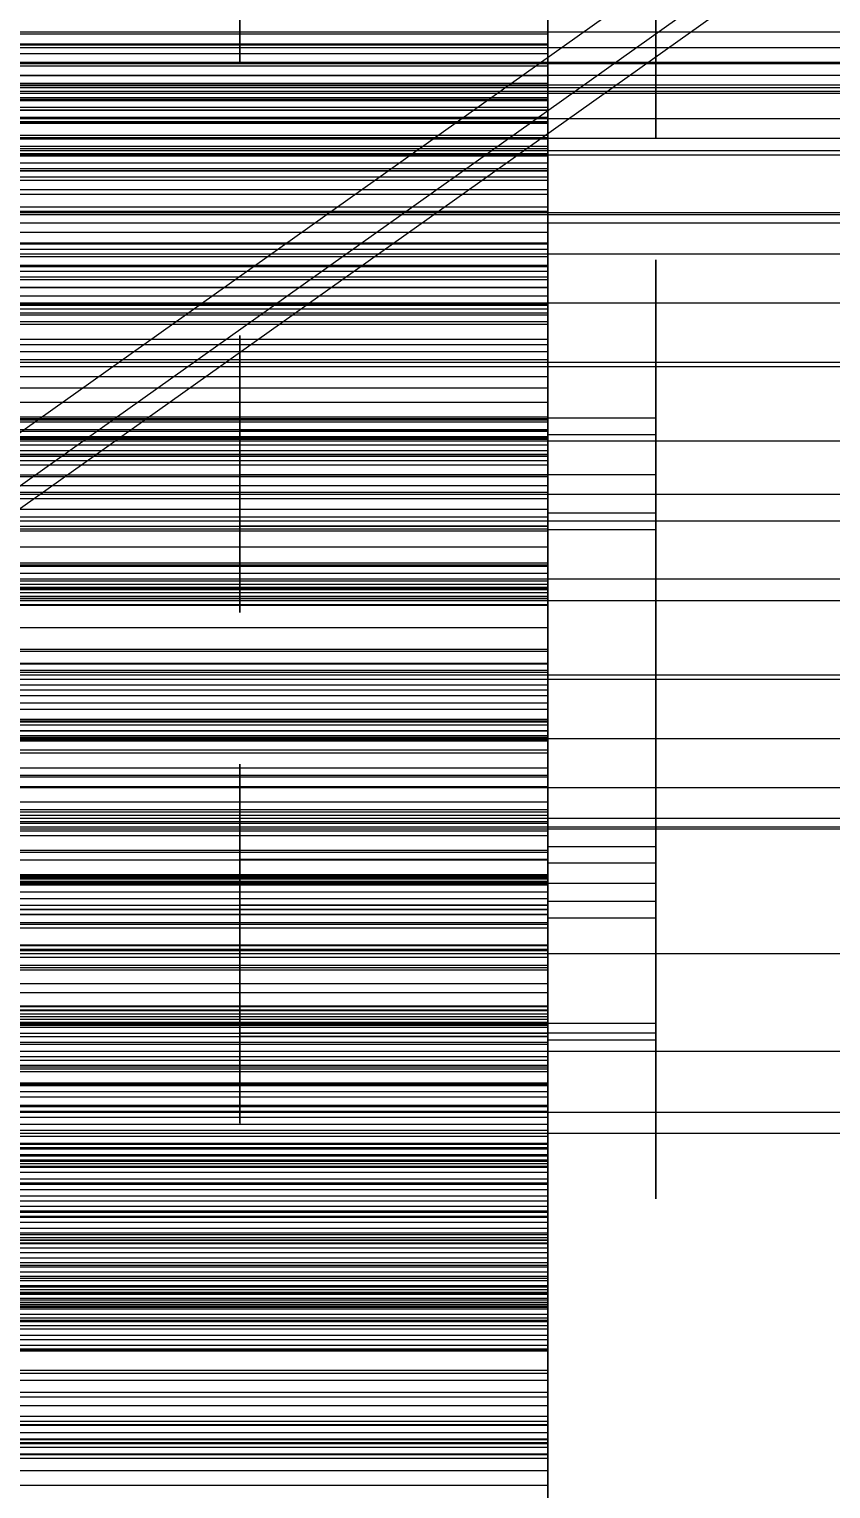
# Model space of a CAD drawing. Header units: millimetres. Extents: x -191664 to 191490, y -197311 to 10263.
# Drawn here: x 682.7 to 786.7, y -30479.1 to -30289.7 of the extents above; entities that cross this region are included whole.
import ezdxf

# ---------------------------------------------------------------- set-up
doc = ezdxf.new("R2010")
doc.units = ezdxf.units.MM
for name, color, linetype, lineweight in [('COTAS_USUARIO', 1, 'Continuous', 0), ('frontal_briquetadora', 7, 'Continuous', 0), ('frontal_secador', 7, 'Continuous', 0), ('frontal_tolva', 7, 'Continuous', 0)]:
    doc.layers.add(name, color=color, linetype=linetype, lineweight=lineweight)
doc.dimstyles.new('PLANTA_100', dxfattribs={"dimtxt": 250, "dimasz": 150, "dimexe": 150, "dimexo": 80, "dimgap": 100, "dimtad": 1, "dimtih": 1, "dimtoh": 1, "dimdec": 1, "dimdsep": 46, "dimcen": 0.09, "dimclrd": 1, "dimclre": 1, "dimclrt": 1, "dimadec": 0, "dimazin": 0, "dimtfac": 1, "dimtdec": 4, "dimtofl": 0, "dimtmove": 0, "dimatfit": 3, "dimfxl": 1, "dimtolj": 1, "dimtzin": 0, "dimarcsym": 0})

# ---------------------------------------------------------------- blocks, each defined once
blk = doc.blocks.new('*D104')
at = {"layer": 'COTAS_USUARIO', "color": 1, "lineweight": -2, "transparency": 16777216}
for p, q in [((1220, -30125), (1220, -29975)), ((100, -30275), (1370, -30275)), ((100, -30730), (1370, -30730)), ((1220, -30880), (1220, -31030))]:
    blk.add_line(p, q, dxfattribs=at)
at = {"layer": 'COTAS_USUARIO', "color": 1, "transparency": 16777216}
for points in [[(1195, -30125), (1245, -30125), (1220, -30275)], [(1195, -30880), (1245, -30880), (1220, -30730)]]:
    blk.add_solid(points, dxfattribs=at)
at = {"layer": 'Defpoints', "color": 0, "transparency": 16777216}
for p in [(20, -30275), (20, -30730), (1220, -30730)]:
    blk.add_point(p, dxfattribs=at)
blk = doc.blocks.new('*D105')
at = {"layer": 'COTAS_USUARIO', "color": 1, "lineweight": -2, "transparency": 16777216}
for p, q in [((1220, -30535), (1220, -30385)), ((100, -30685), (1370, -30685)), ((100, -30730), (1370, -30730)), ((1220, -30880), (1220, -31030))]:
    blk.add_line(p, q, dxfattribs=at)
at = {"layer": 'COTAS_USUARIO', "color": 1, "transparency": 16777216}
for points in [[(1195, -30535), (1245, -30535), (1220, -30685)], [(1195, -30880), (1245, -30880), (1220, -30730)]]:
    blk.add_solid(points, dxfattribs=at)
at = {"layer": 'Defpoints', "color": 0, "transparency": 16777216}
for p in [(20, -30685), (20, -30730), (1220, -30730)]:
    blk.add_point(p, dxfattribs=at)
blk = doc.blocks.new('*D112')
at = {"layer": 'COTAS_USUARIO', "color": 1, "lineweight": -2, "transparency": 16777216}
for p, q in [((1220, -30517.25), (1220, -30367.25)), ((100, -30667.25), (1370, -30667.25)), ((100, -30730), (1370, -30730)), ((1220, -30880), (1220, -31030))]:
    blk.add_line(p, q, dxfattribs=at)
at = {"layer": 'COTAS_USUARIO', "color": 1, "transparency": 16777216}
for points in [[(1195, -30517.25), (1245, -30517.25), (1220, -30667.25)], [(1195, -30880), (1245, -30880), (1220, -30730)]]:
    blk.add_solid(points, dxfattribs=at)
at = {"layer": 'Defpoints', "color": 0, "transparency": 16777216}
for p in [(20, -30667.25), (20, -30730), (1220, -30730)]:
    blk.add_point(p, dxfattribs=at)
blk = doc.blocks.new('*D113')
at = {"layer": 'COTAS_USUARIO', "color": 1, "lineweight": -2, "transparency": 16777216}
for p, q in [((1220, -30517.25), (1220, -30367.25)), ((100, -30667.25), (1370, -30667.25)), ((100, -30730), (1370, -30730)), ((1220, -30880), (1220, -31030))]:
    blk.add_line(p, q, dxfattribs=at)
at = {"layer": 'COTAS_USUARIO', "color": 1, "transparency": 16777216}
for points in [[(1195, -30517.25), (1245, -30517.25), (1220, -30667.25)], [(1195, -30880), (1245, -30880), (1220, -30730)]]:
    blk.add_solid(points, dxfattribs=at)
at = {"layer": 'Defpoints', "color": 0, "transparency": 16777216}
for p in [(20, -30667.25), (20, -30730), (1220, -30730)]:
    blk.add_point(p, dxfattribs=at)
blk = doc.blocks.new('*D118')
at = {"layer": 'COTAS_USUARIO', "color": 1, "lineweight": -2, "transparency": 16777216}
for p, q in [((1200, -29560), (1200, -29410)), ((80, -29710), (1350, -29710)), ((80, -29990), (1350, -29990)), ((1200, -30140), (1200, -30290))]:
    blk.add_line(p, q, dxfattribs=at)
at = {"layer": 'COTAS_USUARIO', "color": 1, "transparency": 16777216}
for points in [[(1175, -29560), (1225, -29560), (1200, -29710)], [(1175, -30140), (1225, -30140), (1200, -29990)]]:
    blk.add_solid(points, dxfattribs=at)
at = {"layer": 'Defpoints', "color": 0, "transparency": 16777216}
for p in [(0, -29710), (0, -29990), (1200, -29990)]:
    blk.add_point(p, dxfattribs=at)
blk = doc.blocks.new('*D119')
at = {"layer": 'COTAS_USUARIO', "color": 1, "lineweight": -2, "transparency": 16777216}
for p, q in [((1200, -29840), (1200, -29690)), ((80, -29990), (1350, -29990)), ((80, -30270), (1350, -30270)), ((1200, -30420), (1200, -30570))]:
    blk.add_line(p, q, dxfattribs=at)
at = {"layer": 'COTAS_USUARIO', "color": 1, "transparency": 16777216}
for points in [[(1175, -29840), (1225, -29840), (1200, -29990)], [(1175, -30420), (1225, -30420), (1200, -30270)]]:
    blk.add_solid(points, dxfattribs=at)
at = {"layer": 'Defpoints', "color": 0, "transparency": 16777216}
for p in [(0, -29990), (0, -30270), (1200, -30270)]:
    blk.add_point(p, dxfattribs=at)
blk = doc.blocks.new('*D120')
at = {"layer": 'COTAS_USUARIO', "color": 1, "lineweight": -2, "transparency": 16777216}
for p, q in [((1200, -30120), (1200, -29970)), ((80, -30270), (1350, -30270)), ((80, -30550), (1350, -30550)), ((1200, -30700), (1200, -30850))]:
    blk.add_line(p, q, dxfattribs=at)
at = {"layer": 'COTAS_USUARIO', "color": 1, "transparency": 16777216}
for points in [[(1175, -30120), (1225, -30120), (1200, -30270)], [(1175, -30700), (1225, -30700), (1200, -30550)]]:
    blk.add_solid(points, dxfattribs=at)
at = {"layer": 'Defpoints', "color": 0, "transparency": 16777216}
for p in [(0, -30270), (0, -30550), (1200, -30550)]:
    blk.add_point(p, dxfattribs=at)

msp = doc.modelspace()

# ---------------------------------------------------------------- linework, layer by layer
at = {"layer": 'frontal_briquetadora', "color": 9, "true_color": 0xb9c3c2}
for p, q in [((750, -30275), (750, -30294.02)), ((750, -30275), (750, -30294.12)), ((750, -30279.78), (750, -30298.69)), ((750, -30279.81), (750, -30298.81)), ((750, -30290.68), (750, -30281.04)), ((764, -30290.68), (764, -30281.04)), ((750, -30283.19), (750, -30292.62)), ((764, -30283.19), (764, -30292.62)), ((750, -30284.46), (750, -30291.68)), ((750, -30284.55), (750, -30292.2)), ((764, -30284.55), (764, -30292.2)), ((710, -30291.12), (710, -30286.78)), ((750, -30286.14), (750, -30290.27)), ((750, -30291.12), (750, -30286.78)), ((750, -30291.49), (750, -30286.98)), ((710, -30287.85), (710, -30291.85)), ((750, -30294.42), (750, -30287.21)), ((750, -30291.56), (750, -30287.42)), ((750, -30287.85), (750, -30291.85)), ((750, -30288.08), (750, -30292.26)), ((750, -30288.11), (750, -30290.31)), ((750, -30292.83), (750, -30288.7)), ((750, -30298.78), (750, -30288.94)), ((550, -30290.27), (750, -30290.27)), ((750, -30290.31), (550, -30290.31)), ((750, -30307.85), (750, -30289.31)), ((750, -30308.02), (750, -30289.38)), ((750, -30289.45), (750, -30296.66)), ((750, -30290.27), (750, -30294.4)), ((750, -30290.31), (750, -30300.16)), ((750, -30298.62), (750, -30290.68)), ((764, -30298.62), (764, -30290.68)), ((550, -30291.56), (750, -30291.56)), ((550, -30291.68), (750, -30291.68)), ((550, -30292.83), (750, -30292.83)), ((710, -30293.67), (710, -30291.12)), ((710, -30291.85), (710, -30293.93)), ((750, -30293.67), (750, -30291.12)), ((750, -30294.15), (750, -30291.49)), ((750, -30295.68), (750, -30291.56)), ((750, -30291.68), (750, -30298.9)), ((750, -30291.85), (750, -30293.93)), ((750, -30292.2), (750, -30296.45)), ((750, -30292.26), (750, -30294.42)), ((750, -30292.62), (750, -30299.97)), ((750, -30296.96), (750, -30292.83)), ((764, -30292.2), (764, -30296.45)), ((764, -30292.62), (764, -30299.97)), ((550, -30294.4), (750, -30294.4)), ((550, -30294.42), (750, -30294.42)), ((710, -30293.93), (710, -30293.67)), ((750, -30293.93), (750, -30293.67)), ((750, -30294.02), (750, -30312.31)), ((750, -30294.12), (750, -30312.5)), ((750, -30294.42), (750, -30294.15)), ((750, -30294.4), (750, -30298.52)), ((750, -30301.63), (750, -30294.42)), ((550, -30295.68), (750, -30295.68)), ((750, -30299.8), (750, -30295.68)), ((550, -30296.66), (750, -30296.66)), ((550, -30296.96), (750, -30296.96)), ((550, -30298.52), (750, -30298.52)), ((750, -30296.66), (750, -30303.87)), ((750, -30301.07), (750, -30296.96)), ((750, -30298.52), (750, -30312.73)), ((750, -30298.78), (550, -30298.78)), ((550, -30298.9), (750, -30298.9)), ((550, -30299.8), (750, -30299.8)), ((750, -30300.16), (550, -30300.16)), ((750, -30300.2), (550, -30300.2)), ((750, -30303.3), (750, -30298.62)), ((750, -30298.69), (750, -30316.69)), ((750, -30298.78), (750, -30300.2)), ((750, -30298.81), (750, -30316.9)), ((750, -30298.9), (750, -30306.1)), ((750, -30303.9), (750, -30299.8)), ((750, -30299.97), (750, -30303.78)), ((750, -30300.16), (750, -30301.91)), ((750, -30300.2), (750, -30301.87)), ((764, -30303.3), (764, -30298.62)), ((764, -30299.97), (764, -30303.78)), ((550, -30301.07), (750, -30301.07)), ((550, -30301.63), (750, -30301.63)), ((750, -30301.87), (550, -30301.87)), ((750, -30301.91), (550, -30301.91)), ((750, -30305.17), (750, -30301.07)), ((750, -30308.83), (750, -30301.63)), ((750, -30301.87), (750, -30303.75)), ((750, -30301.91), (750, -30303.48)), ((750, -30303.48), (550, -30303.48)), ((750, -30303.75), (550, -30303.75)), ((550, -30303.87), (750, -30303.87)), ((550, -30303.9), (750, -30303.9)), ((750, -30303.78), (750, -30303.3)), ((750, -30303.48), (750, -30304.87)), ((750, -30303.75), (750, -30305.83)), ((750, -30303.87), (750, -30311.06)), ((750, -30307.99), (750, -30303.9)), ((764, -30303.78), (764, -30303.3)), ((750, -30304.87), (550, -30304.87)), ((550, -30305.17), (750, -30305.17)), ((750, -30305.83), (550, -30305.83)), ((750, -30306.06), (550, -30306.06)), ((550, -30306.1), (750, -30306.1)), ((750, -30304.87), (750, -30306.06)), ((750, -30309.26), (750, -30305.17)), ((750, -30305.83), (750, -30308.09)), ((750, -30306.06), (750, -30307.04)), ((750, -30306.1), (750, -30313.28)), ((750, -30307.04), (550, -30307.04)), ((750, -30307.77), (550, -30307.77)), ((550, -30307.99), (750, -30307.99)), ((750, -30307.04), (750, -30307.77)), ((750, -30307.77), (750, -30317.57)), ((750, -30325.13), (750, -30307.85)), ((750, -30322.17), (750, -30307.99)), ((750, -30325.38), (750, -30308.02)), ((750, -30308.09), (550, -30308.09)), ((550, -30308.83), (750, -30308.83)), ((550, -30309.26), (750, -30309.26)), ((750, -30308.09), (750, -30310.52)), ((750, -30316.01), (750, -30308.83)), ((750, -30313.33), (750, -30309.26)), ((750, -30310.52), (550, -30310.52)), ((550, -30311.06), (750, -30311.06)), ((750, -30310.52), (750, -30320.34)), ((750, -30311.06), (750, -30318.23)), ((550, -30312.73), (750, -30312.73)), ((550, -30313.28), (750, -30313.28)), ((550, -30313.33), (750, -30313.33)), ((750, -30312.31), (750, -30329.17)), ((750, -30312.5), (750, -30329.45)), ((750, -30312.73), (750, -30326.73)), ((750, -30313.28), (750, -30320.45)), ((750, -30317.38), (750, -30313.33)), ((550, -30316.01), (750, -30316.01)), ((550, -30317.38), (750, -30317.38)), ((750, -30329.88), (750, -30316.01)), ((750, -30316.69), (750, -30333.08)), ((750, -30316.9), (750, -30333.38)), ((750, -30331.49), (750, -30317.38)), ((750, -30317.57), (550, -30317.57)), ((550, -30318.23), (750, -30318.23)), ((750, -30319.22), (550, -30319.22)), ((750, -30317.57), (750, -30319.22)), ((750, -30318.23), (750, -30325.39)), ((750, -30319.22), (750, -30321.12)), ((750, -30320.34), (550, -30320.34)), ((550, -30320.45), (750, -30320.45)), ((750, -30321.12), (550, -30321.12)), ((750, -30323.4), (750, -30319.59)), ((750, -30319.59), (750, -30320.07)), ((750, -30320.07), (750, -30324.74)), ((750, -30320.34), (750, -30321.84)), ((750, -30320.45), (750, -30327.6)), ((750, -30321.12), (750, -30323.22)), ((764, -30323.4), (764, -30319.59)), ((764, -30319.59), (764, -30320.07)), ((764, -30320.07), (764, -30324.74)), ((750, -30321.84), (550, -30321.84)), ((550, -30322.17), (750, -30322.17)), ((750, -30323.18), (550, -30323.18)), ((750, -30321.84), (750, -30323.18)), ((750, -30336.27), (750, -30322.17)), ((750, -30323.18), (750, -30324.33)), ((750, -30323.22), (550, -30323.22)), ((750, -30324.33), (550, -30324.33)), ((750, -30323.22), (750, -30325.52)), ((750, -30330.74), (750, -30323.4)), ((750, -30324.33), (750, -30325.28)), ((750, -30324.74), (750, -30332.69)), ((764, -30330.74), (764, -30323.4)), ((764, -30324.74), (764, -30332.69)), ((750, -30325.28), (550, -30325.28)), ((550, -30325.39), (750, -30325.39)), ((750, -30325.52), (550, -30325.52)), ((750, -30326.02), (550, -30326.02)), ((750, -30326.52), (550, -30326.52)), ((550, -30326.73), (750, -30326.73)), ((750, -30340.48), (750, -30325.13)), ((750, -30325.28), (750, -30326.02)), ((750, -30340.81), (750, -30325.38)), ((750, -30325.39), (750, -30332.52)), ((750, -30325.52), (750, -30328)), ((750, -30326.02), (750, -30326.52)), ((750, -30330.3), (750, -30326.05)), ((750, -30326.52), (750, -30336.27)), ((750, -30326.73), (750, -30339.98)), ((764, -30330.3), (764, -30326.05)), ((550, -30327.6), (750, -30327.6)), ((750, -30328), (550, -30328)), ((750, -30327.6), (750, -30334.73)), ((750, -30328), (750, -30330.64)), ((550, -30329.88), (750, -30329.88)), ((750, -30330.64), (550, -30330.64)), ((710, -30331.51), (710, -30329.44)), ((710, -30329.44), (710, -30329.7)), ((710, -30329.7), (710, -30332.25)), ((750, -30331.11), (750, -30328.94)), ((750, -30328.94), (750, -30329.22)), ((750, -30329.17), (750, -30343.94)), ((750, -30329.22), (750, -30331.87)), ((750, -30331.51), (750, -30329.44)), ((750, -30329.44), (750, -30329.7)), ((750, -30329.45), (750, -30344.3)), ((750, -30329.7), (750, -30332.25)), ((750, -30342.89), (750, -30329.88)), ((750, -30337.95), (750, -30330.3)), ((750, -30330.64), (750, -30340.4)), ((750, -30340.17), (750, -30330.74)), ((764, -30337.95), (764, -30330.3)), ((764, -30340.17), (764, -30330.74)), ((550, -30331.49), (750, -30331.49)), ((550, -30332.52), (750, -30332.52)), ((710, -30335.52), (710, -30331.51)), ((710, -30332.25), (710, -30336.58)), ((750, -30335.28), (750, -30331.11)), ((750, -30345.66), (750, -30331.49)), ((750, -30335.52), (750, -30331.51)), ((750, -30331.87), (750, -30336.39)), ((750, -30335.72), (750, -30331.91)), ((750, -30331.91), (750, -30332.39)), ((750, -30332.25), (750, -30336.58)), ((750, -30332.39), (750, -30337.07)), ((750, -30332.52), (750, -30346.23)), ((764, -30335.72), (764, -30331.91)), ((764, -30331.91), (764, -30332.39)), ((764, -30332.39), (764, -30337.07)), ((750, -30332.69), (750, -30342.33)), ((750, -30333.08), (750, -30347.24)), ((750, -30333.38), (750, -30347.61)), ((764, -30332.69), (764, -30342.33)), ((550, -30334.73), (750, -30334.73)), ((750, -30336.27), (550, -30336.27)), ((710, -30340.66), (710, -30335.52)), ((710, -30338.12), (710, -30335.8)), ((750, -30334.73), (750, -30341.83)), ((750, -30340.64), (750, -30335.28)), ((750, -30337.73), (750, -30335.31)), ((750, -30340.66), (750, -30335.52)), ((750, -30343.07), (750, -30335.72)), ((750, -30338.12), (750, -30335.8)), ((750, -30336.27), (750, -30338.14)), ((750, -30349.76), (750, -30336.27)), ((750, -30336.39), (750, -30341.86)), ((764, -30343.07), (764, -30335.72)), ((750, -30338.14), (550, -30338.14)), ((710, -30336.58), (710, -30341.84)), ((710, -30342.29), (710, -30338.12)), ((750, -30336.58), (750, -30341.84)), ((750, -30337.07), (750, -30345.01)), ((750, -30342.08), (750, -30337.73)), ((750, -30347.5), (750, -30337.95)), ((750, -30342.29), (750, -30338.12)), ((750, -30338.14), (750, -30340.25)), ((764, -30337.07), (764, -30345.01)), ((764, -30347.5), (764, -30337.95)), ((550, -30339.98), (750, -30339.98)), ((750, -30339.98), (750, -30351.97)), ((764, -30340.17), (750, -30340.17)), ((750, -30349.81), (750, -30340.17)), ((764, -30349.81), (764, -30340.17)), ((520, -30340.64), (750, -30340.64)), ((520, -30341.86), (750, -30341.86)), ((750, -30340.25), (550, -30340.25)), ((750, -30340.4), (550, -30340.4)), ((750, -30341.66), (550, -30341.66)), ((550, -30341.83), (750, -30341.83)), ((750, -30340.66), (710, -30340.66)), ((710, -30345.92), (710, -30340.66)), ((710, -30343.84), (710, -30341.76)), ((710, -30341.76), (710, -30342.02)), ((750, -30341.84), (710, -30341.84)), ((710, -30341.84), (710, -30346.98)), ((710, -30342.02), (710, -30344.57)), ((750, -30340.25), (750, -30342.57)), ((750, -30340.4), (750, -30341.66)), ((750, -30353.31), (750, -30340.48)), ((750, -30346.12), (750, -30340.64)), ((750, -30345.92), (750, -30340.66)), ((750, -30353.71), (750, -30340.81)), ((750, -30343.43), (750, -30341.27)), ((750, -30341.27), (750, -30341.54)), ((750, -30341.54), (750, -30344.2)), ((750, -30341.66), (750, -30342.76)), ((750, -30343.84), (750, -30341.76)), ((750, -30341.76), (750, -30342.02)), ((750, -30341.83), (750, -30348.9)), ((750, -30341.84), (750, -30346.98)), ((750, -30341.86), (750, -30347.22)), ((750, -30342.02), (750, -30344.57)), ((750, -30347.5), (750, -30342.08)), ((750, -30342.57), (550, -30342.57)), ((750, -30342.76), (550, -30342.76)), ((550, -30342.89), (750, -30342.89)), ((750, -30343.67), (550, -30343.67)), ((710, -30347.5), (710, -30342.29)), ((710, -30347.84), (710, -30343.84)), ((750, -30347.5), (750, -30342.29)), ((764, -30342.33), (750, -30342.33)), ((750, -30342.33), (750, -30351.76)), ((750, -30342.57), (750, -30345.08)), ((750, -30342.76), (750, -30343.67)), ((750, -30354.52), (750, -30342.89)), ((750, -30352.49), (750, -30343.07)), ((750, -30347.6), (750, -30343.43)), ((750, -30343.67), (750, -30344.38)), ((750, -30347.84), (750, -30343.84)), ((750, -30343.94), (750, -30356.07)), ((764, -30342.33), (764, -30351.76)), ((764, -30352.49), (764, -30343.07)), ((750, -30344.38), (550, -30344.38)), ((750, -30344.89), (550, -30344.89)), ((750, -30345.08), (550, -30345.08)), ((750, -30345.15), (550, -30345.15)), ((550, -30345.66), (750, -30345.66)), ((710, -30344.57), (710, -30348.9)), ((750, -30344.2), (750, -30348.71)), ((750, -30344.3), (750, -30356.48)), ((750, -30344.38), (750, -30344.89)), ((750, -30344.57), (750, -30348.9)), ((750, -30344.89), (750, -30345.15)), ((750, -30345.01), (750, -30354.65)), ((750, -30345.08), (750, -30347.77)), ((750, -30345.15), (750, -30354.81)), ((750, -30359.35), (750, -30345.66)), ((764, -30345.01), (764, -30354.65)), ((520, -30347.5), (750, -30347.5)), ((550, -30346.23), (750, -30346.23)), ((750, -30347.77), (550, -30347.77)), ((710, -30350.25), (710, -30345.92)), ((710, -30346.98), (710, -30350.99)), ((750, -30347.5), (710, -30347.5)), ((710, -30347.5), (710, -30352.71)), ((750, -30350.25), (750, -30345.92)), ((750, -30350.63), (750, -30346.12)), ((750, -30346.23), (750, -30358.93)), ((750, -30346.98), (750, -30350.99)), ((750, -30347.22), (750, -30351.39)), ((750, -30347.24), (750, -30358.63)), ((750, -30347.5), (750, -30352.92)), ((764, -30347.5), (750, -30347.5)), ((750, -30347.5), (750, -30352.71)), ((750, -30347.5), (750, -30357.05)), ((750, -30352.96), (750, -30347.6)), ((750, -30347.61), (750, -30359.06)), ((750, -30347.77), (750, -30350.63)), ((764, -30347.5), (764, -30357.05)), ((550, -30348.9), (750, -30348.9)), ((710, -30352.99), (710, -30347.84)), ((710, -30348.9), (710, -30354.16)), ((750, -30352.99), (750, -30347.84)), ((750, -30348.71), (750, -30354.19)), ((750, -30348.9), (750, -30362.4)), ((750, -30348.9), (750, -30354.16)), ((550, -30349.76), (750, -30349.76)), ((750, -30350.63), (550, -30350.63)), ((710, -30352.81), (710, -30350.25)), ((710, -30350.99), (710, -30353.07)), ((750, -30362.11), (750, -30349.76)), ((750, -30357.76), (750, -30349.81)), ((750, -30352.81), (750, -30350.25)), ((750, -30350.63), (750, -30360.3)), ((750, -30353.29), (750, -30350.63)), ((750, -30350.99), (750, -30353.07)), ((750, -30351.39), (750, -30353.56)), ((764, -30357.76), (764, -30349.81)), ((520, -30352.96), (750, -30352.96)), ((550, -30351.97), (750, -30351.97)), ((710, -30352.71), (710, -30356.88)), ((710, -30353.07), (710, -30352.81)), ((750, -30352.99), (710, -30352.99)), ((710, -30358.24), (710, -30352.99)), ((750, -30351.76), (750, -30359.1)), ((750, -30351.97), (750, -30362.25)), ((764, -30352.49), (750, -30352.49)), ((750, -30362.14), (750, -30352.49)), ((750, -30352.71), (750, -30356.88)), ((750, -30353.07), (750, -30352.81)), ((750, -30352.92), (750, -30357.27)), ((750, -30358.44), (750, -30352.96)), ((750, -30358.24), (750, -30352.99)), ((750, -30353.56), (750, -30353.29)), ((750, -30363.14), (750, -30353.31)), ((764, -30351.76), (764, -30359.1)), ((764, -30362.14), (764, -30352.49)), ((520, -30354.19), (750, -30354.19)), ((550, -30354.52), (750, -30354.52)), ((750, -30354.81), (550, -30354.81)), ((750, -30354.16), (710, -30354.16)), ((710, -30354.16), (710, -30359.31)), ((750, -30363.59), (750, -30353.71)), ((750, -30354.16), (750, -30359.31)), ((750, -30354.19), (750, -30359.54)), ((750, -30364.34), (750, -30354.52)), ((764, -30354.65), (750, -30354.65)), ((750, -30354.65), (750, -30364.08)), ((750, -30354.81), (750, -30356.9)), ((764, -30354.65), (764, -30364.08)), ((750, -30356.9), (550, -30356.9)), ((710, -30356.88), (710, -30359.2)), ((750, -30356.07), (750, -30365.08)), ((750, -30356.48), (750, -30365.54)), ((750, -30356.88), (750, -30359.2)), ((750, -30356.9), (750, -30359.22)), ((750, -30357.05), (750, -30364.7)), ((750, -30357.27), (750, -30359.69)), ((764, -30357.05), (764, -30364.7)), ((550, -30358.93), (750, -30358.93)), ((710, -30362.58), (710, -30358.24)), ((750, -30362.43), (750, -30357.76)), ((750, -30362.58), (750, -30358.24)), ((750, -30362.95), (750, -30358.44)), ((750, -30358.63), (750, -30366.8)), ((750, -30358.93), (750, -30370.15)), ((750, -30359.06), (750, -30367.27)), ((750, -30359.1), (750, -30362.91)), ((764, -30362.43), (764, -30357.76)), ((764, -30359.1), (764, -30362.91)), ((750, -30359.22), (550, -30359.22)), ((550, -30359.35), (750, -30359.35)), ((750, -30360.3), (550, -30360.3)), ((710, -30359.31), (710, -30363.31)), ((750, -30359.22), (750, -30361.75)), ((750, -30359.31), (750, -30363.31)), ((750, -30372.04), (750, -30359.35)), ((750, -30359.54), (750, -30363.72)), ((750, -30360.3), (750, -30361.33)), ((750, -30361.33), (550, -30361.33)), ((750, -30361.75), (550, -30361.75)), ((550, -30362.11), (750, -30362.11)), ((750, -30362.17), (550, -30362.17)), ((550, -30362.25), (750, -30362.25)), ((550, -30362.4), (750, -30362.4)), ((750, -30362.84), (550, -30362.84)), ((710, -30365.13), (710, -30362.58)), ((750, -30361.33), (750, -30362.17)), ((750, -30361.75), (750, -30364.48)), ((750, -30372.85), (750, -30362.11)), ((750, -30370.08), (750, -30362.14)), ((750, -30362.17), (750, -30362.84)), ((750, -30362.25), (750, -30370.41)), ((750, -30362.4), (750, -30374.78)), ((750, -30362.91), (750, -30362.43)), ((750, -30365.13), (750, -30362.58)), ((750, -30362.84), (750, -30363.32)), ((750, -30365.61), (750, -30362.95)), ((764, -30370.08), (764, -30362.14)), ((764, -30362.91), (764, -30362.43)), ((750, -30363.32), (550, -30363.32)), ((750, -30363.58), (550, -30363.58)), ((750, -30363.61), (550, -30363.61)), ((550, -30364.34), (750, -30364.34)), ((750, -30364.48), (550, -30364.48)), ((710, -30363.31), (710, -30365.39)), ((750, -30369.58), (750, -30363.14)), ((750, -30363.31), (750, -30365.39)), ((750, -30363.32), (750, -30363.58)), ((750, -30363.58), (750, -30363.61)), ((750, -30370.06), (750, -30363.59)), ((750, -30363.61), (750, -30373.16)), ((750, -30363.72), (750, -30365.88)), ((750, -30364.08), (750, -30371.43)), ((750, -30371.97), (750, -30364.34)), ((750, -30364.48), (750, -30367.37)), ((750, -30364.7), (750, -30368.95)), ((764, -30364.08), (764, -30371.43)), ((764, -30364.7), (764, -30368.95)), ((710, -30365.39), (710, -30365.13)), ((750, -30365.08), (750, -30370.63)), ((750, -30365.39), (750, -30365.13)), ((750, -30365.54), (750, -30371.12)), ((750, -30365.88), (750, -30365.61)), ((750, -30367.37), (550, -30367.37)), ((750, -30366.8), (750, -30371.44)), ((750, -30367.27), (750, -30371.94)), ((750, -30367.37), (750, -30370.44)), ((550, -30370.15), (750, -30370.15)), ((550, -30370.41), (750, -30370.41)), ((750, -30370.44), (550, -30370.44)), ((750, -30372.38), (750, -30369.58)), ((750, -30372.88), (750, -30370.06)), ((750, -30374.76), (750, -30370.08)), ((750, -30370.15), (750, -30379.46)), ((750, -30370.41), (750, -30376.15)), ((750, -30370.44), (750, -30380.01)), ((764, -30374.76), (764, -30370.08)), ((550, -30371.97), (750, -30371.97)), ((550, -30372.04), (750, -30372.04)), ((750, -30370.63), (750, -30372.5)), ((750, -30371.12), (750, -30373)), ((750, -30371.43), (750, -30375.24)), ((750, -30371.44), (750, -30372.38)), ((750, -30371.94), (750, -30372.88)), ((750, -30377.1), (750, -30371.97)), ((750, -30383.22), (750, -30372.04)), ((764, -30371.43), (764, -30375.24)), ((550, -30372.85), (750, -30372.85)), ((750, -30373.16), (550, -30373.16)), ((750, -30381.58), (750, -30372.85)), ((750, -30373.16), (750, -30375.46)), ((550, -30374.78), (750, -30374.78)), ((750, -30375.46), (550, -30375.46)), ((550, -30376.15), (750, -30376.15)), ((750, -30375.24), (750, -30374.76)), ((750, -30374.78), (750, -30385.56)), ((750, -30379.01), (750, -30375.2)), ((750, -30375.2), (750, -30375.68)), ((750, -30375.46), (750, -30377.99)), ((750, -30375.68), (750, -30380.36)), ((750, -30376.15), (750, -30379.24)), ((764, -30375.24), (764, -30374.76)), ((764, -30379.01), (764, -30375.2)), ((764, -30375.2), (764, -30375.68)), ((764, -30375.68), (764, -30380.36)), ((550, -30377.1), (750, -30377.1)), ((750, -30377.99), (550, -30377.99)), ((750, -30379.56), (750, -30377.1)), ((750, -30377.99), (750, -30380.73)), ((550, -30379.24), (750, -30379.24)), ((550, -30379.46), (750, -30379.46)), ((550, -30379.56), (750, -30379.56)), ((750, -30380.01), (550, -30380.01)), ((750, -30386.36), (750, -30379.01)), ((750, -30383.37), (750, -30379.13)), ((750, -30379.24), (750, -30379.56)), ((750, -30379.46), (750, -30386.48)), ((750, -30380.01), (750, -30380.78)), ((764, -30386.36), (764, -30379.01)), ((764, -30383.37), (764, -30379.13)), ((750, -30380.73), (550, -30380.73)), ((750, -30380.78), (550, -30380.78)), ((750, -30381.38), (550, -30381.38)), ((550, -30381.58), (750, -30381.58)), ((750, -30381.81), (550, -30381.81)), ((750, -30381.86), (550, -30381.86)), ((750, -30380.36), (750, -30388.3)), ((750, -30380.73), (750, -30383.65)), ((750, -30380.78), (750, -30381.38)), ((750, -30381.38), (750, -30381.81)), ((750, -30387.95), (750, -30381.58)), ((750, -30381.81), (750, -30382.04)), ((750, -30382.07), (750, -30381.86)), ((750, -30381.86), (750, -30391.28)), ((764, -30380.36), (764, -30388.3)), ((750, -30382.04), (550, -30382.04)), ((750, -30382.07), (550, -30382.07)), ((550, -30383.22), (750, -30383.22)), ((750, -30383.65), (550, -30383.65)), ((750, -30382.04), (750, -30382.07)), ((750, -30386.13), (750, -30382.32)), ((750, -30382.32), (750, -30382.8)), ((750, -30382.8), (750, -30387.47)), ((750, -30392.49), (750, -30383.22)), ((750, -30391.03), (750, -30383.37)), ((750, -30383.65), (750, -30386.75)), ((764, -30386.13), (764, -30382.32)), ((764, -30382.32), (764, -30382.8)), ((764, -30382.8), (764, -30387.47)), ((764, -30391.03), (764, -30383.37)), ((550, -30385.56), (750, -30385.56)), ((710, -30387.13), (710, -30385.05)), ((710, -30385.05), (710, -30385.31)), ((710, -30385.31), (710, -30387.86)), ((750, -30386.72), (750, -30384.56)), ((750, -30384.56), (750, -30384.83)), ((750, -30384.83), (750, -30387.49)), ((750, -30387.13), (750, -30385.05)), ((750, -30385.05), (750, -30385.31)), ((750, -30385.31), (750, -30387.86)), ((750, -30385.56), (750, -30394.32)), ((550, -30386.48), (750, -30386.48)), ((750, -30386.75), (550, -30386.75)), ((710, -30391.13), (710, -30387.13)), ((750, -30393.47), (750, -30386.13)), ((750, -30395.79), (750, -30386.36)), ((750, -30386.48), (750, -30390.97)), ((750, -30390.9), (750, -30386.72)), ((750, -30386.75), (750, -30390.02)), ((750, -30391.13), (750, -30387.13)), ((750, -30387.47), (750, -30395.42)), ((750, -30387.49), (750, -30392)), ((764, -30393.47), (764, -30386.13)), ((764, -30395.79), (764, -30386.36)), ((764, -30387.47), (764, -30395.42)), ((550, -30387.95), (750, -30387.95)), ((710, -30387.86), (710, -30392.2)), ((710, -30391.19), (710, -30388.87)), ((750, -30387.86), (750, -30392.2)), ((750, -30391.71), (750, -30387.95)), ((750, -30388.3), (750, -30397.94)), ((750, -30390.8), (750, -30388.39)), ((750, -30391.19), (750, -30388.87)), ((764, -30388.3), (764, -30397.94)), ((750, -30390.02), (550, -30390.02)), ((550, -30390.97), (750, -30390.97)), ((750, -30391.28), (550, -30391.28)), ((710, -30396.28), (710, -30391.13)), ((710, -30395.37), (710, -30391.19)), ((750, -30390.02), (750, -30399.45)), ((750, -30395.15), (750, -30390.8)), ((750, -30396.25), (750, -30390.9)), ((750, -30390.97), (750, -30392.73)), ((750, -30400.57), (750, -30391.03)), ((750, -30396.28), (750, -30391.13)), ((750, -30395.37), (750, -30391.19)), ((750, -30391.28), (750, -30393.78)), ((764, -30400.57), (764, -30391.03)), ((550, -30391.71), (750, -30391.71)), ((550, -30392.49), (750, -30392.49)), ((550, -30392.73), (750, -30392.73)), ((710, -30394.24), (710, -30392.16)), ((710, -30392.16), (710, -30392.43)), ((710, -30392.2), (710, -30397.45)), ((710, -30392.43), (710, -30394.98)), ((750, -30393.84), (750, -30391.67)), ((750, -30391.67), (750, -30391.94)), ((750, -30392.73), (750, -30391.71)), ((750, -30391.94), (750, -30394.6)), ((750, -30392), (750, -30397.48)), ((750, -30394.24), (750, -30392.16)), ((750, -30392.16), (750, -30392.43)), ((750, -30392.2), (750, -30397.45)), ((750, -30392.43), (750, -30394.98)), ((750, -30399.47), (750, -30392.49)), ((750, -30393.78), (550, -30393.78)), ((550, -30394.32), (750, -30394.32)), ((710, -30398.25), (710, -30394.24)), ((710, -30394.98), (710, -30399.31)), ((750, -30402.9), (750, -30393.47)), ((750, -30393.78), (750, -30396.52)), ((750, -30398.01), (750, -30393.84)), ((750, -30398.25), (750, -30394.24)), ((750, -30394.32), (750, -30400.73)), ((750, -30394.6), (750, -30399.12)), ((750, -30394.98), (750, -30399.31)), ((750, -30400.57), (750, -30395.15)), ((764, -30402.9), (764, -30393.47)), ((520, -30396.25), (750, -30396.25)), ((750, -30396.52), (550, -30396.52)), ((710, -30400.57), (710, -30395.37)), ((750, -30396.28), (710, -30396.28)), ((710, -30401.53), (710, -30396.28)), ((750, -30400.57), (750, -30395.37)), ((750, -30395.42), (750, -30405.06)), ((764, -30395.79), (750, -30395.79)), ((750, -30405.43), (750, -30395.79)), ((750, -30401.73), (750, -30396.25)), ((750, -30401.53), (750, -30396.28)), ((750, -30396.52), (750, -30399.45)), ((764, -30395.42), (764, -30405.06)), ((764, -30405.43), (764, -30395.79)), ((520, -30397.48), (750, -30397.48)), ((750, -30397.45), (710, -30397.45)), ((710, -30397.45), (710, -30402.6)), ((710, -30403.39), (710, -30398.25)), ((750, -30397.45), (750, -30402.6)), ((750, -30397.48), (750, -30402.83)), ((764, -30397.94), (750, -30397.94)), ((750, -30397.94), (750, -30407.37)), ((750, -30403.37), (750, -30398.01)), ((750, -30401.97), (750, -30398.16)), ((750, -30398.16), (750, -30398.64)), ((750, -30403.39), (750, -30398.25)), ((750, -30402.8), (750, -30398.55)), ((750, -30398.64), (750, -30403.32)), ((764, -30397.94), (764, -30407.37)), ((764, -30401.97), (764, -30398.16)), ((764, -30398.16), (764, -30398.64)), ((764, -30402.8), (764, -30398.55)), ((764, -30398.64), (764, -30403.32)), ((520, -30400.57), (750, -30400.57)), ((750, -30399.45), (550, -30399.45)), ((550, -30399.47), (750, -30399.47)), ((550, -30399.62), (750, -30399.62)), ((750, -30399.84), (550, -30399.84)), ((750, -30399.98), (550, -30399.98)), ((750, -30400.29), (550, -30400.29)), ((750, -30400.33), (550, -30400.33)), ((550, -30400.41), (750, -30400.41)), ((750, -30400.5), (550, -30400.5)), ((750, -30400.51), (550, -30400.51)), ((550, -30400.73), (750, -30400.73)), ((710, -30399.31), (710, -30404.57)), ((750, -30400.57), (710, -30400.57)), ((710, -30400.57), (710, -30405.78)), ((750, -30399.12), (750, -30404.59)), ((750, -30399.31), (750, -30404.57)), ((750, -30399.45), (750, -30399.98)), ((750, -30399.45), (750, -30402.57)), ((750, -30403.91), (750, -30399.47)), ((750, -30399.62), (750, -30400.41)), ((750, -30401.62), (750, -30399.62)), ((750, -30400.29), (750, -30399.84)), ((750, -30399.84), (750, -30409.12)), ((750, -30399.98), (750, -30400.33)), ((750, -30400.5), (750, -30400.29)), ((750, -30400.33), (750, -30400.51)), ((750, -30400.41), (750, -30403.95)), ((750, -30400.57), (750, -30406)), ((764, -30400.57), (750, -30400.57)), ((750, -30400.57), (750, -30405.78)), ((750, -30400.57), (750, -30410.12)), ((750, -30400.73), (750, -30404.55)), ((764, -30400.57), (764, -30410.12)), ((550, -30401.62), (750, -30401.62)), ((750, -30402.57), (550, -30402.57)), ((710, -30405.87), (710, -30401.53)), ((710, -30402.6), (710, -30406.6)), ((750, -30405.87), (750, -30401.53)), ((750, -30406.32), (750, -30401.62)), ((750, -30406.24), (750, -30401.73)), ((750, -30409.32), (750, -30401.97)), ((750, -30402.57), (750, -30405.86)), ((750, -30402.6), (750, -30406.6)), ((764, -30409.32), (764, -30401.97)), ((520, -30403.37), (750, -30403.37)), ((520, -30404.59), (750, -30404.59)), ((550, -30403.91), (750, -30403.91)), ((550, -30403.95), (750, -30403.95)), ((550, -30404.55), (750, -30404.55)), ((750, -30403.39), (710, -30403.39)), ((710, -30408.65), (710, -30403.39)), ((750, -30404.57), (710, -30404.57)), ((710, -30404.57), (710, -30409.71)), ((750, -30410.45), (750, -30402.8)), ((750, -30402.83), (750, -30407.01)), ((764, -30402.9), (750, -30402.9)), ((750, -30412.54), (750, -30402.9)), ((750, -30403.32), (750, -30411.26)), ((750, -30408.84), (750, -30403.37)), ((750, -30408.65), (750, -30403.39)), ((750, -30405.62), (750, -30403.91)), ((750, -30403.95), (750, -30410.11)), ((750, -30404.55), (750, -30405.62)), ((750, -30404.57), (750, -30409.71)), ((750, -30404.59), (750, -30409.95)), ((764, -30410.45), (764, -30402.8)), ((764, -30412.54), (764, -30402.9)), ((764, -30403.32), (764, -30411.26)), ((550, -30405.62), (750, -30405.62)), ((750, -30405.86), (550, -30405.86)), ((550, -30406.32), (750, -30406.32)), ((710, -30405.78), (710, -30409.96)), ((710, -30408.42), (710, -30405.87)), ((764, -30405.06), (750, -30405.06)), ((750, -30405.06), (750, -30414.49)), ((750, -30413.37), (750, -30405.43)), ((750, -30405.78), (750, -30409.96)), ((750, -30405.86), (750, -30409.31)), ((750, -30408.42), (750, -30405.87)), ((750, -30406), (750, -30410.35)), ((750, -30408.9), (750, -30406.24)), ((750, -30413.55), (750, -30406.32)), ((764, -30405.06), (764, -30414.49)), ((764, -30413.37), (764, -30405.43)), ((710, -30406.6), (710, -30408.68)), ((710, -30410.09), (710, -30408.01)), ((710, -30408.01), (710, -30408.27)), ((710, -30408.27), (710, -30410.82)), ((710, -30410.62), (710, -30408.3)), ((710, -30408.68), (710, -30408.42)), ((750, -30406.6), (750, -30408.68)), ((750, -30407.01), (750, -30409.17)), ((750, -30407.37), (750, -30414.72)), ((750, -30409.68), (750, -30407.52)), ((750, -30407.52), (750, -30407.79)), ((750, -30407.79), (750, -30410.45)), ((750, -30410.23), (750, -30407.81)), ((750, -30410.09), (750, -30408.01)), ((750, -30408.01), (750, -30408.27)), ((750, -30408.27), (750, -30410.82)), ((750, -30410.62), (750, -30408.3)), ((750, -30408.68), (750, -30408.42)), ((764, -30407.37), (764, -30414.72)), ((550, -30408.5), (750, -30408.5)), ((550, -30408.59), (750, -30408.59)), ((750, -30409.12), (550, -30409.12)), ((750, -30409.31), (550, -30409.31)), ((550, -30410.11), (750, -30410.11)), ((710, -30412.98), (710, -30408.65)), ((710, -30409.71), (710, -30413.72)), ((710, -30409.96), (710, -30412.27)), ((710, -30414.09), (710, -30410.09)), ((750, -30408.5), (750, -30411.18)), ((750, -30408.59), (750, -30408.5)), ((750, -30411.45), (750, -30408.59)), ((750, -30412.98), (750, -30408.65)), ((750, -30413.36), (750, -30408.84)), ((750, -30409.17), (750, -30408.9)), ((750, -30409.12), (750, -30411.82)), ((750, -30409.31), (750, -30418.6)), ((750, -30418.75), (750, -30409.32)), ((750, -30413.86), (750, -30409.68)), ((750, -30409.71), (750, -30413.72)), ((750, -30409.95), (750, -30414.12)), ((750, -30409.96), (750, -30412.27)), ((750, -30414.09), (750, -30410.09)), ((750, -30410.11), (750, -30418.65)), ((750, -30410.12), (750, -30417.77)), ((750, -30414.58), (750, -30410.23)), ((764, -30418.75), (764, -30409.32)), ((764, -30410.12), (764, -30417.77)), ((550, -30411.18), (750, -30411.18)), ((550, -30411.45), (750, -30411.45)), ((750, -30411.82), (550, -30411.82)), ((710, -30414.79), (710, -30410.62)), ((710, -30410.82), (710, -30415.16)), ((750, -30410.35), (750, -30412.76)), ((750, -30420), (750, -30410.45)), ((750, -30410.45), (750, -30414.96)), ((750, -30414.79), (750, -30410.62)), ((750, -30410.82), (750, -30415.16)), ((750, -30411.18), (750, -30416.54)), ((750, -30411.26), (750, -30420.9)), ((750, -30416.97), (750, -30411.45)), ((750, -30411.82), (750, -30414.75)), ((764, -30420), (764, -30410.45)), ((764, -30411.26), (764, -30420.9)), ((550, -30413.55), (750, -30413.55)), ((710, -30415.53), (710, -30412.98)), ((710, -30413.72), (710, -30415.8)), ((710, -30419.24), (710, -30414.09)), ((750, -30420.49), (750, -30412.54)), ((750, -30415.53), (750, -30412.98)), ((750, -30416.02), (750, -30413.36)), ((750, -30418.05), (750, -30413.37)), ((750, -30423.03), (750, -30413.55)), ((750, -30413.72), (750, -30415.8)), ((750, -30419.21), (750, -30413.86)), ((750, -30419.24), (750, -30414.09)), ((750, -30414.12), (750, -30416.29)), ((764, -30420.49), (764, -30412.54)), ((764, -30418.05), (764, -30413.37)), ((750, -30414.75), (550, -30414.75)), ((710, -30420), (710, -30414.79)), ((710, -30415.16), (710, -30420.41)), ((710, -30415.8), (710, -30415.53)), ((750, -30414.49), (750, -30421.83)), ((750, -30420), (750, -30414.58)), ((750, -30414.72), (750, -30418.53)), ((750, -30414.75), (750, -30417.87)), ((750, -30420), (750, -30414.79)), ((750, -30414.96), (750, -30420.44)), ((750, -30415.16), (750, -30420.41)), ((750, -30415.8), (750, -30415.53)), ((750, -30416.29), (750, -30416.02)), ((764, -30414.49), (764, -30421.83)), ((764, -30414.72), (764, -30418.53)), ((550, -30416.45), (750, -30416.45)), ((550, -30416.54), (750, -30416.54)), ((550, -30416.97), (750, -30416.97)), ((550, -30417.06), (750, -30417.06)), ((750, -30417.53), (550, -30417.53)), ((750, -30417.87), (550, -30417.87)), ((750, -30416.45), (750, -30417.06)), ((750, -30418.62), (750, -30416.45)), ((750, -30416.54), (750, -30424.36)), ((750, -30424.95), (750, -30416.97)), ((750, -30417.06), (750, -30420.42)), ((750, -30418.21), (750, -30417.53)), ((750, -30417.53), (750, -30426.63)), ((750, -30417.77), (750, -30422.02)), ((750, -30417.87), (750, -30421.18)), ((764, -30417.77), (764, -30422.02)), ((520, -30419.21), (750, -30419.21)), ((750, -30418.21), (550, -30418.21)), ((750, -30418.6), (550, -30418.6)), ((550, -30418.62), (750, -30418.62)), ((550, -30418.65), (750, -30418.65)), ((750, -30418.67), (550, -30418.67)), ((750, -30418.87), (550, -30418.87)), ((750, -30418.92), (550, -30418.92)), ((750, -30418.98), (550, -30418.98)), ((750, -30419.24), (710, -30419.24)), ((710, -30424.5), (710, -30419.24)), ((750, -30418.53), (750, -30418.05)), ((750, -30418.67), (750, -30418.21)), ((750, -30418.6), (750, -30418.87)), ((750, -30423.5), (750, -30418.62)), ((750, -30418.65), (750, -30421.42)), ((750, -30418.92), (750, -30418.67)), ((764, -30418.75), (750, -30418.75)), ((750, -30428.39), (750, -30418.75)), ((750, -30418.87), (750, -30418.98)), ((750, -30418.98), (750, -30418.92)), ((750, -30424.69), (750, -30419.21)), ((750, -30424.5), (750, -30419.24)), ((764, -30418.53), (764, -30418.05)), ((764, -30428.39), (764, -30418.75)), ((520, -30420), (750, -30420)), ((520, -30420.44), (750, -30420.44)), ((550, -30420.42), (750, -30420.42)), ((750, -30421.18), (550, -30421.18)), ((550, -30421.42), (750, -30421.42)), ((750, -30420), (710, -30420)), ((710, -30420), (710, -30425.21)), ((750, -30420.41), (710, -30420.41)), ((710, -30420.41), (710, -30425.56)), ((750, -30420), (750, -30425.42)), ((764, -30420), (750, -30420)), ((750, -30420), (750, -30425.21)), ((750, -30420), (750, -30429.55)), ((750, -30420.41), (750, -30425.56)), ((750, -30420.42), (750, -30426.42)), ((750, -30420.44), (750, -30425.79)), ((750, -30425.16), (750, -30420.49)), ((764, -30420.9), (750, -30420.9)), ((750, -30420.9), (750, -30430.33)), ((750, -30421.18), (750, -30424.66)), ((750, -30421.42), (750, -30424.12)), ((764, -30420), (764, -30429.55)), ((764, -30425.16), (764, -30420.49)), ((764, -30420.9), (764, -30430.33)), ((550, -30423.03), (750, -30423.03)), ((550, -30423.5), (750, -30423.5)), ((750, -30421.83), (750, -30425.64)), ((750, -30434.39), (750, -30423.03)), ((750, -30430.88), (750, -30423.5)), ((764, -30421.83), (764, -30425.64)), ((550, -30424.12), (750, -30424.12)), ((550, -30424.36), (750, -30424.36)), ((750, -30424.66), (550, -30424.66)), ((550, -30424.95), (750, -30424.95)), ((710, -30428.83), (710, -30424.5)), ((710, -30425.21), (710, -30429.38)), ((750, -30424.12), (750, -30426.76)), ((750, -30424.36), (750, -30434.34)), ((750, -30428.83), (750, -30424.5)), ((750, -30424.66), (750, -30428.29)), ((750, -30429.2), (750, -30424.69)), ((750, -30427.56), (750, -30424.95)), ((750, -30425.64), (750, -30425.16)), ((750, -30425.21), (750, -30429.38)), ((750, -30425.42), (750, -30429.77)), ((764, -30425.64), (764, -30425.16)), ((550, -30426.42), (750, -30426.42)), ((750, -30426.63), (550, -30426.63)), ((550, -30426.76), (750, -30426.76)), ((710, -30425.56), (710, -30429.56)), ((750, -30425.56), (750, -30429.56)), ((750, -30425.79), (750, -30429.97)), ((750, -30426.42), (750, -30434.81)), ((750, -30426.63), (750, -30429.53)), ((750, -30426.76), (750, -30429.32)), ((550, -30427.56), (750, -30427.56)), ((750, -30428.29), (550, -30428.29)), ((710, -30431.38), (710, -30428.83)), ((750, -30430.11), (750, -30427.56)), ((750, -30428.29), (750, -30437.4)), ((750, -30436.33), (750, -30428.39)), ((750, -30431.38), (750, -30428.83)), ((750, -30431.86), (750, -30429.2)), ((764, -30436.33), (764, -30428.39)), ((550, -30429.32), (750, -30429.32)), ((750, -30429.53), (550, -30429.53)), ((550, -30430.11), (750, -30430.11)), ((550, -30430.88), (750, -30430.88)), ((710, -30429.38), (710, -30431.7)), ((710, -30429.56), (710, -30431.64)), ((750, -30429.32), (750, -30431.82)), ((750, -30429.38), (750, -30431.7)), ((750, -30429.53), (750, -30432.64)), ((750, -30429.55), (750, -30437.2)), ((750, -30429.56), (750, -30431.64)), ((750, -30429.77), (750, -30432.19)), ((750, -30429.97), (750, -30432.13)), ((750, -30432.58), (750, -30430.11)), ((750, -30430.33), (750, -30437.68)), ((750, -30433.34), (750, -30430.88)), ((764, -30429.55), (764, -30437.2)), ((764, -30430.33), (764, -30437.68)), ((550, -30431.82), (750, -30431.82)), ((550, -30432.58), (750, -30432.58)), ((750, -30432.64), (550, -30432.64)), ((710, -30431.64), (710, -30431.38)), ((750, -30431.64), (750, -30431.38)), ((750, -30431.82), (750, -30434.25)), ((750, -30432.13), (750, -30431.86)), ((750, -30434.99), (750, -30432.58)), ((750, -30432.64), (750, -30435.95)), ((550, -30433.34), (750, -30433.34)), ((550, -30434.25), (750, -30434.25)), ((550, -30434.34), (750, -30434.34)), ((550, -30434.39), (750, -30434.39)), ((550, -30434.81), (750, -30434.81)), ((750, -30434.88), (550, -30434.88)), ((750, -30435.72), (750, -30433.34)), ((750, -30434.25), (750, -30436.61)), ((750, -30434.34), (750, -30446.11)), ((750, -30447.2), (750, -30434.39)), ((750, -30434.81), (750, -30445.28)), ((750, -30435.79), (750, -30434.88)), ((750, -30434.88), (750, -30443.78)), ((550, -30434.99), (750, -30434.99)), ((550, -30435.72), (750, -30435.72)), ((750, -30435.79), (550, -30435.79)), ((750, -30435.95), (550, -30435.95)), ((750, -30436.48), (550, -30436.48)), ((550, -30436.61), (750, -30436.61)), ((750, -30437.32), (750, -30434.99)), ((750, -30438.03), (750, -30435.72)), ((750, -30436.48), (750, -30435.79)), ((750, -30435.95), (750, -30439.44)), ((750, -30441.01), (750, -30436.33)), ((750, -30436.97), (750, -30436.48)), ((750, -30436.61), (750, -30438.89)), ((764, -30441.01), (764, -30436.33)), ((750, -30436.97), (550, -30436.97)), ((750, -30437.28), (550, -30437.28)), ((550, -30437.32), (750, -30437.32)), ((750, -30437.4), (550, -30437.4)), ((750, -30437.42), (550, -30437.42)), ((550, -30438.03), (750, -30438.03)), ((750, -30437.28), (750, -30436.97)), ((750, -30437.2), (750, -30441.45)), ((750, -30437.42), (750, -30437.28)), ((750, -30439.58), (750, -30437.32)), ((750, -30437.4), (750, -30437.42)), ((750, -30437.68), (750, -30441.49)), ((750, -30440.27), (750, -30438.03)), ((764, -30437.2), (764, -30441.45)), ((764, -30437.68), (764, -30441.49)), ((550, -30438.89), (750, -30438.89)), ((750, -30439.44), (550, -30439.44)), ((550, -30439.58), (750, -30439.58)), ((550, -30440.27), (750, -30440.27)), ((750, -30438.89), (750, -30441.1)), ((750, -30439.44), (750, -30443.09)), ((750, -30441.77), (750, -30439.58)), ((750, -30442.43), (750, -30440.27)), ((550, -30441.1), (750, -30441.1)), ((550, -30441.77), (750, -30441.77)), ((550, -30442.43), (750, -30442.43)), ((750, -30441.49), (750, -30441.01)), ((750, -30441.1), (750, -30443.23)), ((750, -30443.87), (750, -30441.77)), ((750, -30444.51), (750, -30442.43)), ((764, -30441.49), (764, -30441.01)), ((750, -30443.09), (550, -30443.09)), ((550, -30443.23), (750, -30443.23)), ((750, -30443.78), (550, -30443.78)), ((550, -30443.87), (750, -30443.87)), ((750, -30443.09), (750, -30446.9)), ((750, -30443.23), (750, -30445.29)), ((750, -30443.78), (750, -30446.86)), ((750, -30445.91), (750, -30443.87)), ((550, -30444.51), (750, -30444.51)), ((550, -30445.28), (750, -30445.28)), ((550, -30445.29), (750, -30445.29)), ((550, -30445.91), (750, -30445.91)), ((550, -30446.11), (750, -30446.11)), ((750, -30446.52), (750, -30444.51)), ((750, -30445.28), (750, -30457.42)), ((750, -30445.29), (750, -30447.27)), ((750, -30447.86), (750, -30445.91)), ((750, -30446.11), (750, -30459.21)), ((550, -30446.52), (750, -30446.52)), ((750, -30446.86), (550, -30446.86)), ((750, -30446.9), (550, -30446.9)), ((550, -30447.2), (750, -30447.2)), ((550, -30447.27), (750, -30447.27)), ((550, -30447.86), (750, -30447.86)), ((750, -30448.46), (750, -30446.52)), ((750, -30446.86), (750, -30450.16)), ((750, -30446.9), (750, -30455.81)), ((750, -30460.96), (750, -30447.2)), ((750, -30447.27), (750, -30449.17)), ((750, -30449.74), (750, -30447.86)), ((550, -30448.46), (750, -30448.46)), ((550, -30449.17), (750, -30449.17)), ((550, -30449.74), (750, -30449.74)), ((750, -30450.31), (750, -30448.46)), ((750, -30449.17), (750, -30450.99)), ((750, -30451.54), (750, -30449.74)), ((750, -30450.16), (550, -30450.16)), ((550, -30450.31), (750, -30450.31)), ((550, -30450.99), (750, -30450.99)), ((550, -30451.54), (750, -30451.54)), ((750, -30451.84), (550, -30451.84)), ((750, -30450.16), (750, -30453.64)), ((750, -30452.08), (750, -30450.31)), ((750, -30450.99), (750, -30452.74)), ((750, -30453.26), (750, -30451.54)), ((750, -30452.98), (750, -30451.84)), ((750, -30451.84), (750, -30460.52)), ((550, -30452.08), (750, -30452.08)), ((550, -30452.74), (750, -30452.74)), ((750, -30452.98), (550, -30452.98)), ((550, -30453.26), (750, -30453.26)), ((750, -30453.64), (550, -30453.64)), ((550, -30453.78), (750, -30453.78)), ((750, -30453.91), (550, -30453.91)), ((750, -30453.78), (750, -30452.08)), ((750, -30452.74), (750, -30454.4)), ((750, -30453.91), (750, -30452.98)), ((750, -30454.9), (750, -30453.26)), ((750, -30453.64), (750, -30457.3)), ((750, -30455.39), (750, -30453.78)), ((750, -30454.64), (750, -30453.91)), ((550, -30454.4), (750, -30454.4)), ((750, -30454.64), (550, -30454.64)), ((550, -30454.9), (750, -30454.9)), ((750, -30455.2), (550, -30455.2)), ((550, -30455.39), (750, -30455.39)), ((750, -30455.58), (550, -30455.58)), ((750, -30455.81), (550, -30455.81)), ((750, -30454.4), (750, -30461.23)), ((750, -30455.2), (750, -30454.64)), ((750, -30456.46), (750, -30454.9)), ((750, -30455.58), (750, -30455.2)), ((750, -30456.93), (750, -30455.39)), ((750, -30455.81), (750, -30455.58)), ((550, -30456.46), (750, -30456.46)), ((550, -30456.93), (750, -30456.93)), ((750, -30457.3), (550, -30457.3)), ((550, -30457.42), (750, -30457.42)), ((750, -30457.94), (750, -30456.46)), ((750, -30458.38), (750, -30456.93)), ((750, -30457.3), (750, -30461.12)), ((750, -30457.42), (750, -30470.77)), ((550, -30457.94), (750, -30457.94)), ((550, -30458.38), (750, -30458.38)), ((550, -30459.21), (750, -30459.21)), ((750, -30464.14), (750, -30457.94)), ((750, -30459.74), (750, -30458.38)), ((750, -30459.21), (750, -30473.13)), ((550, -30459.74), (750, -30459.74)), ((750, -30460.52), (550, -30460.52)), ((550, -30460.96), (750, -30460.96)), ((550, -30461.03), (750, -30461.03)), ((750, -30461.12), (550, -30461.12)), ((550, -30461.23), (750, -30461.23)), ((750, -30461.03), (750, -30459.74)), ((750, -30460.52), (750, -30463.78)), ((750, -30475.15), (750, -30460.96)), ((750, -30466.6), (750, -30461.03)), ((750, -30461.12), (750, -30465.09)), ((750, -30461.23), (750, -30470.35)), ((750, -30463.78), (550, -30463.78)), ((550, -30464.14), (750, -30464.14)), ((750, -30465.09), (550, -30465.09)), ((750, -30463.78), (750, -30467.25)), ((750, -30472.72), (750, -30464.14)), ((750, -30465.09), (750, -30473.79)), ((550, -30466.6), (750, -30466.6)), ((750, -30474.61), (750, -30466.6)), ((750, -30467.25), (550, -30467.25)), ((750, -30468.37), (550, -30468.37)), ((750, -30467.25), (750, -30470.9)), ((750, -30469.74), (750, -30468.37)), ((750, -30468.37), (750, -30476.82)), ((750, -30469.74), (550, -30469.74)), ((550, -30470.35), (750, -30470.35)), ((550, -30470.77), (750, -30470.77)), ((750, -30470.9), (550, -30470.9)), ((750, -30470.9), (750, -30469.74)), ((750, -30470.35), (750, -30481.43)), ((750, -30470.77), (750, -30484.82)), ((750, -30471.87), (750, -30470.9)), ((750, -30470.9), (750, -30474.72)), ((750, -30471.87), (550, -30471.87)), ((750, -30472.67), (550, -30472.67)), ((550, -30472.72), (750, -30472.72)), ((750, -30472.67), (750, -30471.87)), ((750, -30473.31), (750, -30472.67)), ((750, -30483.35), (750, -30472.72)), ((550, -30473.13), (750, -30473.13)), ((750, -30473.31), (550, -30473.31)), ((750, -30473.79), (550, -30473.79)), ((550, -30474.61), (750, -30474.61)), ((750, -30474.72), (550, -30474.72)), ((750, -30473.13), (750, -30487.34)), ((750, -30473.79), (750, -30473.31)), ((750, -30484.76), (750, -30474.61)), ((750, -30474.72), (750, -30478.7)), ((550, -30475.15), (750, -30475.15)), ((750, -30489.22), (750, -30475.15)), ((750, -30476.82), (550, -30476.82)), ((750, -30476.82), (750, -30480.25)), ((750, -30478.7), (550, -30478.7)), ((750, -30478.7), (750, -30482.82))]:
    msp.add_line(p, q, dxfattribs=at)
at = {"layer": 'frontal_secador', "color": 253, "true_color": 0xa4b0b5}
for p, q in [((-1320, -30290), (1320, -30290)), ((-1250, -30290), (1250, -30290)), ((1320, -30292.07), (-1320, -30292.07)), ((1320, -30294), (-1320, -30294)), ((1250, -30294.14), (-1250, -30294.14)), ((1320, -30295.66), (-1320, -30295.66)), ((1320, -30296.93), (-1320, -30296.93)), ((1320, -30297.73), (-1320, -30297.73)), ((1320, -30298), (-1320, -30298)), ((1250, -30297.29), (-1250, -30297.29)), ((1250, -30298), (-1250, -30298)), ((1250, -30301.31), (-1250, -30301.31)), ((1250, -30303.86), (-1250, -30303.86)), ((1250, -30305.45), (-1250, -30305.45)), ((1250, -30306), (-1250, -30306)), ((1360, -30313.5), (-1360, -30313.5)), ((1360, -30314.86), (-1360, -30314.86)), ((1250, -30313.75), (-1250, -30313.75)), ((1360, -30318.86), (-1360, -30318.86)), ((1360, -30325.22), (-1360, -30325.22)), ((1360, -30333.5), (-1360, -30333.5)), ((1250, -30332.92), (-1250, -30332.92)), ((1360, -30343.15), (-1360, -30343.15)), ((-1360, -30353.5), (1360, -30353.5)), ((-1250, -30353.5), (1250, -30353.5)), ((1360, -30363.85), (-1360, -30363.85)), ((1360, -30373.5), (-1360, -30373.5)), ((1250, -30374.08), (-1250, -30374.08)), ((1360, -30381.78), (-1360, -30381.78)), ((1360, -30388.14), (-1360, -30388.14)), ((1360, -30392.14), (-1360, -30392.14)), ((1250, -30393.25), (-1250, -30393.25)), ((1360, -30393.5), (-1360, -30393.5)), ((1250, -30409.71), (-1250, -30409.71)), ((1250, -30422.35), (-1250, -30422.35)), ((1250, -30430.29), (-1250, -30430.29)), ((1250, -30433), (-1250, -30433))]:
    msp.add_line(p, q, dxfattribs=at)
at = {"layer": 'frontal_tolva', "color": 252, "true_color": 0x818b94}
for p, q in [((1725, -29600), (600, -30400)), ((600, -30406.85), (1725, -29606.85)), ((604.64, -30406.52), (1729.64, -29606.52))]:
    msp.add_line(p, q, dxfattribs=at)
at = {"layer": 'frontal_tolva', "color": 156, "true_color": 0x164b78}
for p, q in [((-1821.5, -30350), (1821.5, -30350)), ((-1821.5, -30361), (1821.5, -30361))]:
    msp.add_line(p, q, dxfattribs=at)

# ---------------------------------------------------------------- dimensions: what is measured, and where the dimension line sits
at = {"layer": 'COTAS_USUARIO'}
for p1, p2, picture, middle in [((0, -29710), (0, -29990), '*D118', (1200, -29850)), ((0, -29990), (0, -30270), '*D119', (1200, -30130)), ((0, -30270), (0, -30550), '*D120', (1200, -30410)), ((20, -30275), (20, -30730), '*D104', (1220, -30502.5)), ((20, -30667.25), (20, -30730), '*D112', (1220, -30698.625)), ((20, -30667.25), (20, -30730), '*D113', (1220, -30698.625)), ((20, -30685), (20, -30730), '*D105', (1220, -30707.5))]:
    dim = msp.add_aligned_dim(p1=p1, p2=p2, distance=1200, dimstyle='PLANTA_100', dxfattribs=at)
    dim.commit()
    dim.dimension.update_dxf_attribs({"geometry": picture, "text_midpoint": middle})

doc.saveas('drawing.dxf')
